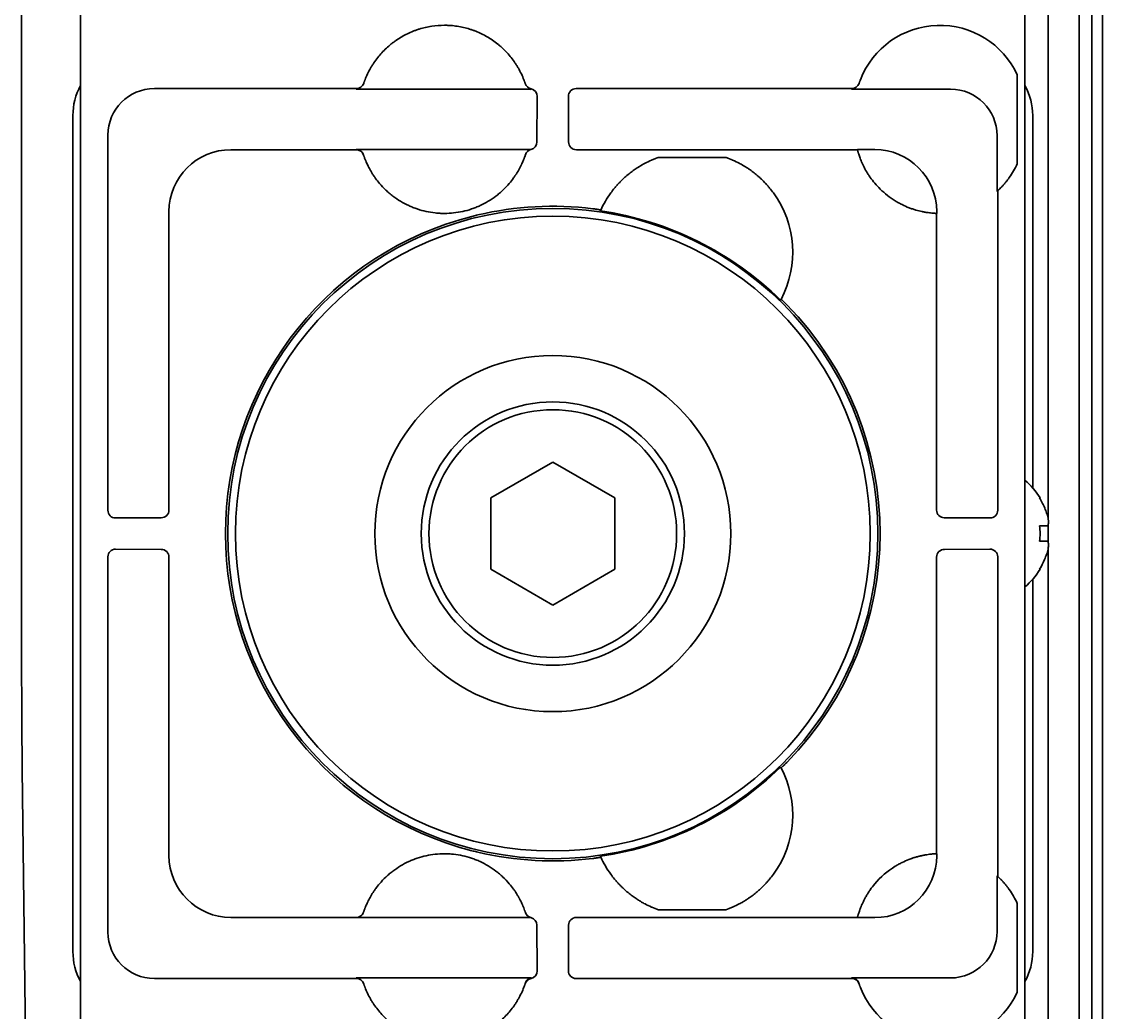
# Model space of a CAD drawing. Extents: x 5987 to 10491, y -672 to 3388.
# Drawn here: x 9164.8 to 9234.6, y 3175.4 to 3239.4 of the extents above; entities that cross this region are included whole.
import ezdxf

# ---------------------------------------------------------------- set-up
doc = ezdxf.new("R2010")
doc.units = 0
doc.header["$LTSCALE"] = 5
doc.layers.add('1', color=7, linetype='CONTINUOUS', true_color=0xffffff)

msp = doc.modelspace()

# ---------------------------------------------------------------- linework, layer by layer
at = {"layer": '1', "color": 7, "linetype": 'Continuous', "lineweight": 35}
for p, q in [((9233.073, 2431.526), (9233.073, 3251.526)), ((9234.573, 2759.226), (9234.573, 3250.726)), ((9164.761, 3249.704), (9164.761, 3198.724)), ((9231.073, 3248.108), (9231.073, 3207.375)), ((9233.894, 3247.726), (9233.894, 2760.226)), ((9168.573, 3244.827), (9168.573, 3167.826)), ((9229.573, 3167.826), (9229.573, 3244.827)), ((9229.073, 3235.944), (9229.073, 3230.208)), ((9186.859, 3235.404), (9186.854, 3235.389)), ((9218.859, 3235.404), (9218.859, 3235.405)), ((9218.86, 3235.407), (9218.864, 3235.418)), ((9186.385, 3235.063), (9173.335, 3235.063)), ((9197.547, 3235.024), (9186.372, 3235.024)), ((9198.051, 3231.619), (9198.066, 3234.563)), ((9200.079, 3234.563), (9200.094, 3231.616)), ((9218.385, 3235.063), (9200.579, 3235.063)), ((9224.771, 3235.024), (9218.372, 3235.024)), ((9168.073, 3233.327), (9168.073, 3179.326)), ((9230.073, 3209.278), (9230.073, 3233.327)), ((9170.336, 3232.064), (9170.336, 3207.832)), ((9227.77, 3228.428), (9227.77, 3232.024)), ((9178.279, 3231.119), (9186.375, 3231.119)), ((9186.372, 3231.128), (9197.617, 3231.128)), ((9200.594, 3231.119), (9205.288, 3231.119)), ((9205.288, 3231.119), (9205.385, 3231.119)), ((9205.882, 3231.12), (9205.385, 3231.119)), ((9205.883, 3231.12), (9210.263, 3231.12)), ((9210.263, 3231.12), (9210.761, 3231.119)), ((9210.761, 3231.119), (9210.858, 3231.119)), ((9210.858, 3231.119), (9218.749, 3231.119)), ((9218.749, 3231.119), (9218.747, 3231.128)), ((9218.747, 3231.128), (9219.876, 3231.128)), ((9186.848, 3230.781), (9186.848, 3230.781)), ((9210.263, 3230.62), (9205.883, 3230.62)), ((9227.77, 3228.428), (9227.81, 3228.464)), ((9227.81, 3207.832), (9227.81, 3228.464)), ((9174.28, 3207.847), (9174.28, 3227.12)), ((9223.875, 3227.003), (9223.866, 3227.004)), ((9223.866, 3227.004), (9223.866, 3207.847)), ((9223.875, 3227.129), (9223.875, 3227.003)), ((9195.073, 3208.636), (9199.073, 3210.945)), ((9199.073, 3210.945), (9203.073, 3208.636)), ((9195.073, 3204.017), (9195.073, 3208.636)), ((9203.073, 3208.636), (9203.073, 3204.017)), ((9230.518, 3208.626), (9230.551, 3208.626)), ((9170.836, 3207.333), (9173.78, 3207.348)), ((9224.363, 3207.348), (9227.31, 3207.333)), ((9231.073, 3205.82), (9231.073, 3206.821)), ((9173.78, 3205.305), (9170.836, 3205.32)), ((9227.31, 3205.32), (9224.363, 3205.305)), ((9231.073, 2544.787), (9231.073, 3205.467)), ((9170.336, 3204.82), (9170.336, 3180.589)), ((9174.28, 3185.533), (9174.28, 3204.805)), ((9223.866, 3204.805), (9223.866, 3185.649)), ((9227.81, 3184.188), (9227.81, 3204.82)), ((9199.073, 3201.707), (9195.073, 3204.017)), ((9203.073, 3204.017), (9199.073, 3201.707)), ((9230.551, 3204.026), (9230.518, 3204.026)), ((9230.073, 3179.326), (9230.073, 3203.374)), ((9164.803, 3191.105), (9165.073, 3169.055)), ((9223.866, 3185.649), (9223.875, 3185.649)), ((9223.875, 3185.649), (9223.875, 3185.523)), ((9227.77, 3180.628), (9227.77, 3184.224)), ((9205.883, 3182.033), (9210.263, 3182.033)), ((9229.073, 3182.444), (9229.073, 3176.708)), ((9186.375, 3181.533), (9178.279, 3181.533)), ((9197.617, 3181.524), (9186.372, 3181.524)), ((9186.849, 3181.873), (9186.849, 3181.873)), ((9205.288, 3181.533), (9200.594, 3181.533)), ((9205.385, 3181.533), (9205.288, 3181.533)), ((9205.882, 3181.533), (9205.385, 3181.533)), ((9210.263, 3181.533), (9205.883, 3181.533)), ((9210.761, 3181.533), (9210.263, 3181.533)), ((9210.858, 3181.533), (9210.761, 3181.533)), ((9218.749, 3181.533), (9210.858, 3181.533)), ((9218.747, 3181.524), (9218.749, 3181.533)), ((9219.876, 3181.524), (9218.747, 3181.524)), ((9198.066, 3178.089), (9198.051, 3181.036)), ((9200.094, 3181.036), (9200.079, 3178.089)), ((9173.335, 3177.589), (9186.385, 3177.589)), ((9186.372, 3177.628), (9197.547, 3177.628)), ((9186.852, 3177.27), (9186.859, 3177.248)), ((9200.579, 3177.589), (9218.385, 3177.589)), ((9218.372, 3177.628), (9224.771, 3177.628))]:
    msp.add_line(p, q, dxfattribs=at)
for radius in [21, 20.5, 11.5, 8.5, 8]:
    msp.add_circle((9199.073, 3206.326), radius, dxfattribs=at)
for centre, radius, start, end in [((9224.073, 3233.652), 5.5, 24.61998, 158.89304), ((9224.073, 3232.5), 5.5, 324.66876, 335.38002), ((9208.073, 3224.5), 6.5, 143.94816, 155.25902), ((9208.073, 3224.5), 6.5, 332.04966, 36.05184), ((9224.073, 3232.5), 5.5, 225.48558, 238.47399), ((9199.073, 3206.326), 21.14, 82.96937, 103.24939), ((9199.073, 3206.326), 21.07, 45.69792, 81.61076), ((9199.073, 3206.326), 21.14, 106.69802, 253.30233), ((9199.073, 3206.326), 21.14, 315.6607, 44.3393), ((9226.453, 3206.127), 4.8, 31.37271, 49.458), ((9226.453, 3206.525), 4.8, 310.542, 328.62729), ((9199.073, 3206.326), 21.07, 278.38924, 314.30208), ((9208.073, 3188.152), 6.5, 323.94816, 27.95034), ((9199.073, 3206.326), 21.14, 256.75031, 277.03063), ((9208.073, 3188.152), 6.5, 204.74098, 216.05184), ((9224.073, 3180.152), 5.5, 121.52607, 139.88439), ((9224.073, 3180.152), 5.5, 24.61998, 35.33124), ((9224.073, 3179), 5.5, 201.10696, 335.38002)]:
    msp.add_arc(centre, radius, start, end, dxfattribs=at)
for centre, major_axis, ratio, start_param, end_param in [((9172.073, 3233.326), (-2.829, 2.829), 0.999695, 0.279915, 0.785246), ((9186.385, 3235.563), (-0.474, 0.158), 0.999831, 1.892032, 3.138921), ((9197.768, 3235.543), (0.477, 0.15), 0.999767, 3.157291, 4.205088), ((9218.385, 3235.563), (-0.474, 0.159), 0.999831, 1.894839, 3.141593), ((9224.071, 3233.653), (1.747, 5.214), 0.99983, 1.569957, 1.576869), ((9226.072, 3233.326), (2.829, 2.829), 0.999695, 5.497939, 6.003271), ((9173.336, 3232.063), (-2.122, 2.122), 0.999543, 5.497939, 7.068431), ((9197.547, 3234.524), (0.224, 0.447), 0.99981, 0.22534, 0.463541), ((9197.566, 3234.563), (0.224, 0.448), 0.999239, 5.176082, 6.544021), ((9200.579, 3234.563), (-0.224, 0.448), 0.999239, 5.819644, 7.390288), ((9224.77, 3232.023), (2.122, 2.122), 0.999695, 5.497939, 7.068431), ((9197.551, 3231.619), (-0.447, -0.224), 0.99981, 1.330368, 2.677899), ((9200.594, 3231.619), (0.447, -0.224), 0.99981, 3.605286, 5.17593), ((9178.28, 3227.119), (2.828, 2.828), 0.999924, 0.78555, 2.356042), ((9186.375, 3230.619), (-0.475, -0.156), 0.999831, 3.142574, 4.3946), ((9197.779, 3230.645), (-0.476, 0.155), 0.999754, 5.263357, 6.293203), ((9219.875, 3227.128), (-2.829, -2.829), 0.999695, 2.356347, 3.926839), ((13898.254, 2421.285), (-4696.559, 804.417), 0.03512, 6.273761, 6.274076), ((5726.45, 6468.148), (-3486.444, 3247.993), 0.03512, 3.150702, 3.151017), ((9173.78, 3207.847), (0.224, 0.447), 0.99981, 3.605286, 5.17593), ((9224.366, 3207.847), (-0.224, 0.447), 0.99981, 1.107255, 2.677899), ((9170.836, 3207.833), (0.448, 0.224), 0.999239, 2.678052, 4.248696), ((9227.31, 3207.833), (-0.448, 0.224), 0.999239, 2.03449, 3.605134), ((9170.836, 3204.82), (-0.448, 0.224), 0.999239, 5.176082, 6.746726), ((9173.78, 3204.805), (0.224, -0.447), 0.99981, 1.107255, 2.677899), ((9224.366, 3204.805), (-0.224, -0.447), 0.99981, 3.605286, 5.17593), ((9227.31, 3204.82), (0.448, 0.224), 0.999239, 5.819644, 7.390288), ((9164.993, 3198.696), (0, -13.263), 0.017456, 4.710282, 5.321818), ((5726.45, -55.496), (3486.444, 3247.993), 0.03512, 6.273761, 6.274076), ((9178.28, 3185.533), (-2.828, 2.828), 0.999924, 0.78555, 2.356042), ((9219.875, 3185.524), (-2.829, 2.829), 0.999695, 2.356347, 3.926839), ((13898.254, 3991.368), (4696.559, 804.417), 0.03512, 3.150702, 3.151017), ((9225.772, -4042.486), (0, 7227.617), 0.017452, 6.267025, 6.267338), ((9186.375, 3182.033), (0.475, -0.156), 0.999831, 5.030486, 6.282512), ((9197.779, 3182.007), (0.476, 0.155), 0.999754, 3.133975, 4.161422), ((9197.551, 3181.033), (-0.447, 0.224), 0.99981, 3.605286, 4.952817), ((9200.594, 3181.033), (0.447, 0.224), 0.99981, 1.107255, 2.677899), ((9224.77, 3180.629), (2.122, -2.122), 0.999695, 5.497939, 7.068431), ((9173.336, 3180.59), (2.122, 2.122), 0.999543, 2.356347, 3.926839), ((9172.073, 3179.327), (-2.829, -2.829), 0.999695, 5.497939, 6.003271), ((9226.072, 3179.327), (2.829, -2.829), 0.999695, 0.279915, 0.785246), ((9197.566, 3178.089), (-0.224, 0.448), 0.999239, 2.880101, 4.248696), ((9200.579, 3178.089), (0.224, 0.448), 0.999239, 2.03449, 3.605134), ((9186.385, 3177.089), (-0.475, -0.157), 0.999831, 3.145682, 4.39242), ((9197.767, 3177.109), (0.473, -0.161), 0.999761, 2.10121, 3.149501), ((9197.547, 3178.129), (-0.224, 0.447), 0.99981, 2.678052, 2.916971), ((9224.074, 3179.5), (5.684, 1.924), 0.999938, 3.132345, 3.139281), ((9218.385, 3177.089), (-0.474, -0.159), 0.999831, 3.141593, 4.388346), ((9224.081, 3179.002), (5.228, 1.734), 0.999252, 3.138522, 3.145428)]:
    msp.add_ellipse(centre, major_axis=major_axis, ratio=ratio, start_param=start_param, end_param=end_param, dxfattribs=at)
for points, knots in [([(9197.206, 3235.629), (9197.106, 3235.889), (9196.987, 3236.139), (9196.833, 3236.41), (9196.815, 3236.44), (9196.78, 3236.499), (9196.762, 3236.529), (9196.707, 3236.617), (9196.669, 3236.676), (9196.553, 3236.847), (9196.472, 3236.958), (9196.216, 3237.281), (9196.031, 3237.483), (9195.779, 3237.718), (9195.702, 3237.787), (9195.623, 3237.855), (9195.57, 3237.899), (9195.543, 3237.921), (9195.407, 3238.03), (9195.297, 3238.112), (9194.956, 3238.345), (9194.719, 3238.483), (9194.348, 3238.663), (9194.222, 3238.718), (9194.061, 3238.782), (9194.029, 3238.794), (9193.964, 3238.818), (9193.931, 3238.83), (9193.833, 3238.865), (9193.767, 3238.886), (9193.438, 3238.989), (9193.17, 3239.05), (9192.764, 3239.112), (9192.627, 3239.127), (9192.421, 3239.143), (9192.318, 3239.149), (9192.214, 3239.152), (9192.144, 3239.153), (9192.11, 3239.153), (9191.797, 3239.154), (9191.523, 3239.133), (9190.981, 3239.051), (9190.713, 3238.99), (9190.416, 3238.898), (9190.383, 3238.887), (9190.317, 3238.866), (9190.284, 3238.854), (9190.186, 3238.82), (9190.121, 3238.796), (9189.928, 3238.72), (9189.802, 3238.665), (9189.432, 3238.485), (9189.194, 3238.348), (9188.91, 3238.153), (9188.826, 3238.093), (9188.743, 3238.031), (9188.688, 3237.988), (9188.66, 3237.967), (9188.525, 3237.858), (9188.421, 3237.768), (9188.119, 3237.486), (9187.933, 3237.285), (9187.677, 3236.962), (9187.596, 3236.851), (9187.499, 3236.707), (9187.48, 3236.679), (9187.442, 3236.62), (9187.423, 3236.591), (9187.368, 3236.503), (9187.333, 3236.443), (9187.161, 3236.142), (9187.042, 3235.893), (9186.942, 3235.633)], [0, 0, 0, 0, 0.0625, 0.0625, 0.070313, 0.070313, 0.078125, 0.078125, 0.09375, 0.09375, 0.125, 0.125, 0.1875, 0.1875, 0.203125, 0.210937, 0.210937, 0.21875, 0.21875, 0.25, 0.25, 0.3125, 0.3125, 0.34375, 0.34375, 0.351562, 0.351562, 0.359375, 0.359375, 0.375, 0.375, 0.4375, 0.4375, 0.46875, 0.46875, 0.484375, 0.492187, 0.492187, 0.5, 0.5, 0.5625, 0.5625, 0.625, 0.625, 0.632812, 0.632812, 0.640625, 0.640625, 0.65625, 0.65625, 0.6875, 0.6875, 0.75, 0.75, 0.765625, 0.773438, 0.773438, 0.78125, 0.78125, 0.8125, 0.8125, 0.875, 0.875, 0.90625, 0.90625, 0.914063, 0.914063, 0.921875, 0.921875, 0.9375, 0.9375, 1, 1, 1, 1]), ([(9186.942, 3235.633), (9186.936, 3235.618), (9186.93, 3235.603), (9186.922, 3235.581), (9186.919, 3235.574), (9186.914, 3235.56), (9186.911, 3235.553), (9186.904, 3235.532), (9186.899, 3235.519), (9186.892, 3235.5), (9186.89, 3235.494), (9186.886, 3235.483), (9186.884, 3235.477), (9186.879, 3235.461), (9186.875, 3235.452), (9186.87, 3235.435), (9186.867, 3235.428), (9186.864, 3235.419), (9186.863, 3235.417), (9186.862, 3235.412), (9186.861, 3235.411), (9186.86, 3235.406), (9186.859, 3235.404), (9186.859, 3235.404)], [0, 0, 0, 0, 0.125, 0.125, 0.1875, 0.1875, 0.25, 0.25, 0.375, 0.375, 0.4375, 0.4375, 0.5, 0.5, 0.625, 0.625, 0.75, 0.75, 0.8125, 0.8125, 0.875, 0.875, 1, 1, 1, 1]), ([(9197.293, 3235.385), (9197.293, 3235.386), (9197.292, 3235.388), (9197.291, 3235.393), (9197.29, 3235.395), (9197.288, 3235.4), (9197.287, 3235.403), (9197.284, 3235.413), (9197.281, 3235.421), (9197.277, 3235.434), (9197.275, 3235.439), (9197.272, 3235.45), (9197.27, 3235.455), (9197.264, 3235.472), (9197.259, 3235.484), (9197.25, 3235.511), (9197.245, 3235.524), (9197.237, 3235.546), (9197.235, 3235.553), (9197.229, 3235.568), (9197.226, 3235.575), (9197.218, 3235.598), (9197.212, 3235.614), (9197.206, 3235.629)], [0, 0, 0, 0, 0.125, 0.125, 0.1875, 0.1875, 0.25, 0.25, 0.375, 0.375, 0.4375, 0.4375, 0.5, 0.5, 0.625, 0.625, 0.75, 0.75, 0.8125, 0.8125, 0.875, 0.875, 1, 1, 1, 1]), ([(9218.942, 3235.633), (9218.939, 3235.626), (9218.936, 3235.618), (9218.93, 3235.603), (9218.928, 3235.596), (9218.919, 3235.574), (9218.914, 3235.56), (9218.904, 3235.532), (9218.899, 3235.519), (9218.892, 3235.5), (9218.89, 3235.494), (9218.886, 3235.482), (9218.884, 3235.477), (9218.879, 3235.461), (9218.875, 3235.452), (9218.87, 3235.435), (9218.867, 3235.428), (9218.863, 3235.416), (9218.862, 3235.412), (9218.86, 3235.407), (9218.86, 3235.406), (9218.859, 3235.405), (9218.859, 3235.404), (9218.859, 3235.404)], [0, 0, 0, 0, 0.0625, 0.0625, 0.125, 0.125, 0.25, 0.25, 0.375, 0.375, 0.4375, 0.4375, 0.5, 0.5, 0.625, 0.625, 0.75, 0.75, 0.875, 0.875, 0.9375, 0.9375, 1, 1, 1, 1]), ([(9186.372, 3231.128), (9186.398, 3231.128), (9186.45, 3231.124), (9186.501, 3231.112), (9186.539, 3231.1), (9186.551, 3231.096), (9186.575, 3231.086), (9186.587, 3231.08), (9186.622, 3231.063), (9186.644, 3231.049), (9186.676, 3231.026), (9186.686, 3231.018), (9186.706, 3231.001), (9186.716, 3230.992), (9186.743, 3230.964), (9186.76, 3230.945), (9186.791, 3230.903), (9186.805, 3230.88), (9186.829, 3230.834), (9186.839, 3230.809), (9186.847, 3230.784)], [0, 0, 0, 0, 0.125, 0.25, 0.25, 0.3125, 0.3125, 0.375, 0.375, 0.5, 0.5, 0.5625, 0.5625, 0.625, 0.625, 0.75, 0.75, 0.875, 0.875, 1, 1, 1, 1]), ([(9186.375, 3231.119), (9186.375, 3231.121), (9186.374, 3231.122), (9186.373, 3231.125), (9186.373, 3231.127), (9186.372, 3231.128)], [0, 0, 0, 0, 0.499999, 0.499999, 1, 1, 1, 1]), ([(9219.866, 3228.957), (9219.764, 3229.078), (9219.669, 3229.201), (9219.536, 3229.389), (9219.494, 3229.452), (9219.433, 3229.547), (9219.403, 3229.594), (9219.374, 3229.642), (9219.354, 3229.674), (9219.345, 3229.689), (9219.261, 3229.832), (9219.195, 3229.956), (9219.108, 3230.133), (9219.08, 3230.191), (9219.042, 3230.276), (9219.024, 3230.318), (9219.006, 3230.359), (9218.995, 3230.387), (9218.989, 3230.4), (9218.94, 3230.52), (9218.904, 3230.617), (9218.86, 3230.745), (9218.847, 3230.785), (9218.832, 3230.832), (9218.829, 3230.841), (9218.823, 3230.859), (9218.821, 3230.868), (9218.813, 3230.893), (9218.808, 3230.909), (9218.794, 3230.955), (9218.779, 3231.009), (9218.768, 3231.049), (9218.761, 3231.073), (9218.759, 3231.081), (9218.756, 3231.093), (9218.754, 3231.099), (9218.751, 3231.112), (9218.749, 3231.118), (9218.749, 3231.119)], [0, 0, 0, 0, 0.125, 0.125, 0.1875, 0.1875, 0.21875, 0.234375, 0.234375, 0.25, 0.25, 0.375, 0.375, 0.4375, 0.4375, 0.46875, 0.484375, 0.484375, 0.5, 0.5, 0.625, 0.625, 0.6875, 0.6875, 0.703125, 0.703125, 0.71875, 0.71875, 0.75, 0.75, 0.8125, 0.875, 0.875, 0.90625, 0.90625, 0.9375, 0.9375, 1, 1, 1, 1]), ([(9186.85, 3230.776), (9186.85, 3230.775), (9186.853, 3230.766), (9186.863, 3230.735), (9186.875, 3230.703), (9186.883, 3230.678), (9186.885, 3230.673), (9186.889, 3230.663), (9186.891, 3230.657), (9186.897, 3230.641), (9186.901, 3230.629), (9186.915, 3230.591), (9186.935, 3230.535), (9186.962, 3230.468), (9186.983, 3230.414), (9186.991, 3230.396), (9187.007, 3230.357), (9187.016, 3230.337), (9187.042, 3230.276), (9187.062, 3230.233), (9187.124, 3230.099), (9187.171, 3230.002), (9187.241, 3229.874), (9187.255, 3229.848), (9187.284, 3229.795), (9187.299, 3229.769), (9187.345, 3229.69), (9187.377, 3229.637), (9187.444, 3229.53), (9187.479, 3229.476), (9187.534, 3229.394), (9187.553, 3229.367), (9187.591, 3229.313), (9187.61, 3229.286), (9187.708, 3229.151), (9187.791, 3229.046), (9187.879, 3228.943)], [0, 0, 0, 0, 0.0625, 0.125, 0.1875, 0.1875, 0.203125, 0.203125, 0.21875, 0.21875, 0.25, 0.25, 0.3125, 0.375, 0.375, 0.40625, 0.40625, 0.4375, 0.4375, 0.5, 0.5, 0.625, 0.625, 0.65625, 0.65625, 0.6875, 0.6875, 0.75, 0.75, 0.8125, 0.8125, 0.84375, 0.84375, 0.875, 0.875, 1, 1, 1, 1]), ([(9196.265, 3228.943), (9196.361, 3229.057), (9196.452, 3229.173), (9196.58, 3229.35), (9196.621, 3229.41), (9196.67, 3229.484), (9196.68, 3229.499), (9196.699, 3229.529), (9196.709, 3229.544), (9196.738, 3229.589), (9196.756, 3229.619), (9196.846, 3229.766), (9196.909, 3229.881), (9196.979, 3230.017), (9196.993, 3230.044), (9197.019, 3230.097), (9197.032, 3230.123), (9197.068, 3230.2), (9197.09, 3230.249), (9197.111, 3230.295)], [0, 0, 0, 0, 0.25, 0.25, 0.375, 0.375, 0.40625, 0.40625, 0.4375, 0.4375, 0.5, 0.5, 0.75, 0.75, 0.8125, 0.8125, 0.875, 0.875, 1, 1, 1, 1]), ([(9197.111, 3230.295), (9197.145, 3230.372), (9197.173, 3230.442), (9197.21, 3230.535), (9197.221, 3230.564), (9197.236, 3230.604), (9197.24, 3230.617), (9197.249, 3230.642), (9197.253, 3230.653), (9197.273, 3230.708), (9197.284, 3230.742), (9197.296, 3230.776), (9197.299, 3230.785), (9197.302, 3230.794), (9197.302, 3230.796), (9197.303, 3230.799), (9197.304, 3230.8), (9197.304, 3230.8)], [0, 0, 0, 0, 0.25, 0.25, 0.375, 0.375, 0.4375, 0.4375, 0.5, 0.5, 0.75, 0.75, 0.875, 0.875, 0.9375, 0.9375, 1, 1, 1, 1]), ([(9204.813, 3230.123), (9204.788, 3230.109), (9204.759, 3230.092), (9204.696, 3230.054), (9204.662, 3230.033), (9204.608, 3229.999), (9204.589, 3229.987), (9204.551, 3229.963), (9204.532, 3229.951), (9204.473, 3229.912), (9204.433, 3229.885), (9204.35, 3229.828), (9204.307, 3229.798), (9204.221, 3229.736), (9204.177, 3229.703), (9204.044, 3229.602), (9203.955, 3229.53), (9203.776, 3229.378), (9203.686, 3229.297), (9203.551, 3229.169), (9203.506, 3229.125), (9203.438, 3229.057), (9203.415, 3229.034), (9203.371, 3228.987), (9203.348, 3228.964), (9203.304, 3228.916), (9203.281, 3228.892), (9203.237, 3228.843), (9203.171, 3228.77), (9203.107, 3228.694), (9202.98, 3228.541), (9202.898, 3228.435), (9202.818, 3228.325)], [0, 0, 0, 0, 0.0625, 0.0625, 0.125, 0.125, 0.15625, 0.15625, 0.1875, 0.1875, 0.25, 0.25, 0.3125, 0.3125, 0.375, 0.375, 0.5, 0.5, 0.625, 0.625, 0.6875, 0.6875, 0.71875, 0.71875, 0.75, 0.75, 0.78125, 0.78125, 0.8125, 0.875, 0.875, 1, 1, 1, 1]), ([(9213.328, 3228.325), (9213.248, 3228.435), (9213.166, 3228.541), (9213.059, 3228.67), (9213.037, 3228.696), (9212.994, 3228.746), (9212.972, 3228.771), (9212.907, 3228.845), (9212.863, 3228.894), (9212.731, 3229.035), (9212.642, 3229.124), (9212.507, 3229.253), (9212.462, 3229.294), (9212.394, 3229.355), (9212.371, 3229.376), (9212.326, 3229.415), (9212.303, 3229.435), (9212.19, 3229.531), (9212.1, 3229.603), (9211.968, 3229.703), (9211.925, 3229.736), (9211.839, 3229.798), (9211.797, 3229.827), (9211.735, 3229.87), (9211.714, 3229.884), (9211.673, 3229.912), (9211.653, 3229.925), (9211.594, 3229.963), (9211.556, 3229.988), (9211.502, 3230.022), (9211.484, 3230.033), (9211.45, 3230.053), (9211.434, 3230.063), (9211.387, 3230.092), (9211.358, 3230.109), (9211.333, 3230.123)], [0, 0, 0, 0, 0.125, 0.125, 0.15625, 0.15625, 0.1875, 0.1875, 0.25, 0.25, 0.375, 0.375, 0.4375, 0.4375, 0.46875, 0.46875, 0.5, 0.5, 0.625, 0.625, 0.6875, 0.6875, 0.75, 0.75, 0.78125, 0.78125, 0.8125, 0.8125, 0.875, 0.875, 0.90625, 0.90625, 0.9375, 0.9375, 1, 1, 1, 1]), ([(9187.879, 3228.943), (9188.009, 3228.79), (9188.146, 3228.645), (9188.363, 3228.44), (9188.437, 3228.373), (9188.552, 3228.276), (9188.59, 3228.244), (9188.668, 3228.182), (9188.708, 3228.151), (9188.906, 3228), (9189.07, 3227.889), (9189.409, 3227.686), (9189.583, 3227.593), (9189.853, 3227.469), (9189.944, 3227.429), (9190.083, 3227.374), (9190.13, 3227.356), (9190.224, 3227.322), (9190.271, 3227.305), (9190.508, 3227.226), (9190.699, 3227.173), (9191.085, 3227.088), (9191.28, 3227.056), (9191.575, 3227.024), (9191.674, 3227.016), (9191.823, 3227.008), (9191.872, 3227.006), (9191.972, 3227.003), (9192.022, 3227.002), (9192.272, 3227.002), (9192.47, 3227.013), (9192.864, 3227.056), (9193.058, 3227.088), (9193.445, 3227.173), (9193.636, 3227.226), (9193.873, 3227.306), (9193.921, 3227.322), (9194.014, 3227.357), (9194.154, 3227.41), (9194.29, 3227.469), (9194.56, 3227.593), (9194.734, 3227.686), (9195.073, 3227.889), (9195.237, 3228), (9195.436, 3228.151), (9195.476, 3228.182), (9195.554, 3228.245), (9195.669, 3228.34), (9195.781, 3228.44), (9195.998, 3228.645), (9196.135, 3228.79), (9196.265, 3228.943)], [0, 0, 0, 0, 0.0625, 0.0625, 0.09375, 0.09375, 0.109375, 0.109375, 0.125, 0.125, 0.1875, 0.1875, 0.25, 0.25, 0.28125, 0.28125, 0.296875, 0.296875, 0.3125, 0.3125, 0.375, 0.375, 0.4375, 0.4375, 0.46875, 0.46875, 0.484375, 0.484375, 0.5, 0.5, 0.5625, 0.5625, 0.625, 0.625, 0.6875, 0.6875, 0.703125, 0.703125, 0.71875, 0.75, 0.75, 0.8125, 0.8125, 0.875, 0.875, 0.890625, 0.890625, 0.90625, 0.9375, 0.9375, 1, 1, 1, 1]), ([(9228.56, 3229.319), (9228.524, 3229.268), (9228.487, 3229.218), (9228.412, 3229.12), (9228.375, 3229.072), (9228.298, 3228.978), (9228.259, 3228.932), (9228.201, 3228.865), (9228.181, 3228.843), (9228.143, 3228.8), (9228.124, 3228.779), (9228.086, 3228.739), (9228.067, 3228.719), (9228.04, 3228.69), (9228.031, 3228.681), (9228.013, 3228.663), (9228.005, 3228.654), (9227.961, 3228.61), (9227.93, 3228.579), (9227.896, 3228.546), (9227.889, 3228.539), (9227.877, 3228.527), (9227.871, 3228.522), (9227.854, 3228.506), (9227.844, 3228.497), (9227.832, 3228.485), (9227.829, 3228.482), (9227.822, 3228.476), (9227.82, 3228.474), (9227.813, 3228.467), (9227.811, 3228.465), (9227.81, 3228.464)], [0, 0, 0, 0, 0.125, 0.125, 0.25, 0.25, 0.375, 0.375, 0.4375, 0.4375, 0.5, 0.5, 0.5625, 0.5625, 0.59375, 0.59375, 0.625, 0.625, 0.75, 0.75, 0.78125, 0.78125, 0.8125, 0.8125, 0.875, 0.875, 0.90625, 0.90625, 0.9375, 0.9375, 1, 1, 1, 1]), ([(9222.931, 3227.12), (9222.801, 3227.147), (9222.666, 3227.181), (9222.453, 3227.243), (9222.381, 3227.266), (9222.27, 3227.303), (9222.233, 3227.316), (9222.158, 3227.344), (9222.121, 3227.358), (9221.933, 3227.43), (9221.783, 3227.496), (9221.598, 3227.588), (9221.561, 3227.607), (9221.487, 3227.645), (9221.45, 3227.665), (9221.341, 3227.726), (9221.268, 3227.768), (9221.197, 3227.812)], [0, 0, 0, 0, 0.25, 0.25, 0.375, 0.375, 0.4375, 0.4375, 0.5, 0.5, 0.75, 0.75, 0.8125, 0.8125, 0.875, 0.875, 1, 1, 1, 1]), ([(9194.228, 3226.903), (9194.125, 3226.879), (9194.022, 3226.854), (9193.816, 3226.802), (9193.611, 3226.749), (9193.406, 3226.692), (9193.202, 3226.635), (9193.1, 3226.605), (9192.999, 3226.574)], [0, 0, 0, 0, 0.25, 0.25, 0.5, 0.75, 0.75, 1, 1, 1, 1]), ([(9202.169, 3227.22), (9202.17, 3227.221), (9202.167, 3227.223), (9202.158, 3227.226), (9202.154, 3227.227), (9202.146, 3227.229), (9202.144, 3227.23), (9202.138, 3227.231), (9202.135, 3227.232), (9202.119, 3227.235), (9202.103, 3227.239), (9202.075, 3227.244), (9202.065, 3227.246), (9202.043, 3227.25), (9202.021, 3227.254), (9201.996, 3227.258), (9201.97, 3227.263), (9201.956, 3227.265), (9201.914, 3227.272), (9201.885, 3227.276), (9201.839, 3227.283), (9201.823, 3227.285), (9201.792, 3227.29), (9201.775, 3227.292), (9201.727, 3227.298), (9201.694, 3227.303), (9201.66, 3227.307)], [0, 0, 0, 0, 0.125, 0.125, 0.1875, 0.1875, 0.21875, 0.21875, 0.25, 0.25, 0.375, 0.375, 0.4375, 0.4375, 0.5, 0.5625, 0.5625, 0.625, 0.625, 0.75, 0.75, 0.8125, 0.8125, 0.875, 0.875, 1, 1, 1, 1]), ([(9223.866, 3227.004), (9223.864, 3227.004), (9223.857, 3227.004), (9223.834, 3227.005), (9223.818, 3227.006), (9223.775, 3227.008), (9223.749, 3227.009), (9223.709, 3227.012), (9223.701, 3227.012), (9223.685, 3227.013), (9223.658, 3227.015), (9223.63, 3227.018), (9223.57, 3227.023), (9223.525, 3227.027), (9223.428, 3227.038), (9223.375, 3227.044), (9223.303, 3227.054), (9223.288, 3227.056), (9223.258, 3227.06), (9223.213, 3227.067), (9223.166, 3227.075), (9223.069, 3227.092), (9223.002, 3227.105), (9222.931, 3227.12)], [0, 0, 0, 0, 0.125, 0.125, 0.25, 0.25, 0.375, 0.375, 0.40625, 0.40625, 0.4375, 0.5, 0.5, 0.625, 0.625, 0.75, 0.75, 0.78125, 0.78125, 0.8125, 0.875, 0.875, 1, 1, 1, 1]), ([(9214.192, 3221.101), (9214.169, 3221.125), (9214.145, 3221.148), (9214.111, 3221.183), (9214.099, 3221.194), (9214.077, 3221.217), (9214.065, 3221.228), (9214.032, 3221.261), (9214.011, 3221.281), (9213.98, 3221.31), (9213.97, 3221.32), (9213.956, 3221.333), (9213.951, 3221.338), (9213.942, 3221.347), (9213.937, 3221.351), (9213.915, 3221.371), (9213.899, 3221.386), (9213.881, 3221.402), (9213.877, 3221.405), (9213.871, 3221.411), (9213.867, 3221.414), (9213.858, 3221.422), (9213.853, 3221.426), (9213.837, 3221.439), (9213.829, 3221.445), (9213.821, 3221.451), (9213.819, 3221.452), (9213.816, 3221.454), (9213.815, 3221.454), (9213.815, 3221.453)], [0, 0, 0, 0, 0.125, 0.125, 0.1875, 0.1875, 0.25, 0.25, 0.375, 0.375, 0.4375, 0.4375, 0.46875, 0.46875, 0.5, 0.5, 0.625, 0.625, 0.65625, 0.65625, 0.6875, 0.6875, 0.75, 0.75, 0.875, 0.875, 0.9375, 0.9375, 1, 1, 1, 1]), ([(9230.518, 3206.826), (9230.642, 3206.826), (9230.75, 3206.826), (9230.888, 3206.826), (9230.93, 3206.826), (9231.006, 3206.826), (9231.039, 3206.826), (9231.069, 3206.826)], [0, 0, 0, 0, 0.5, 0.5, 0.75, 0.75, 1, 1, 1, 1]), ([(9230.518, 3204.026), (9230.642, 3204.229), (9230.75, 3204.439), (9230.888, 3204.764), (9230.93, 3204.874), (9231.006, 3205.097), (9231.039, 3205.211), (9231.069, 3205.326)], [0, 0, 0, 0, 0.5, 0.5, 0.75, 0.75, 1, 1, 1, 1]), ([(9213.815, 3191.199), (9213.815, 3191.198), (9213.818, 3191.199), (9213.826, 3191.205), (9213.83, 3191.207), (9213.836, 3191.212), (9213.838, 3191.214), (9213.842, 3191.217), (9213.845, 3191.219), (9213.858, 3191.23), (9213.87, 3191.241), (9213.891, 3191.26), (9213.899, 3191.267), (9213.915, 3191.281), (9213.932, 3191.297), (9213.95, 3191.314), (9213.97, 3191.332), (9213.98, 3191.341), (9214.01, 3191.371), (9214.032, 3191.391), (9214.065, 3191.424), (9214.076, 3191.435), (9214.099, 3191.457), (9214.111, 3191.469), (9214.145, 3191.504), (9214.169, 3191.527), (9214.192, 3191.551)], [0, 0, 0, 0, 0.125, 0.125, 0.1875, 0.1875, 0.21875, 0.21875, 0.25, 0.25, 0.375, 0.375, 0.4375, 0.4375, 0.5, 0.5625, 0.5625, 0.625, 0.625, 0.75, 0.75, 0.8125, 0.8125, 0.875, 0.875, 1, 1, 1, 1]), ([(9196.265, 3183.709), (9196.135, 3183.862), (9195.998, 3184.007), (9195.781, 3184.213), (9195.706, 3184.279), (9195.592, 3184.376), (9195.553, 3184.408), (9195.475, 3184.471), (9195.436, 3184.501), (9195.237, 3184.652), (9195.073, 3184.763), (9194.735, 3184.966), (9194.56, 3185.059), (9194.29, 3185.184), (9194.199, 3185.223), (9194.06, 3185.278), (9194.014, 3185.296), (9193.92, 3185.33), (9193.873, 3185.347), (9193.636, 3185.427), (9193.445, 3185.479), (9193.059, 3185.564), (9192.864, 3185.596), (9192.569, 3185.628), (9192.47, 3185.636), (9192.321, 3185.644), (9192.271, 3185.646), (9192.171, 3185.649), (9192.121, 3185.65), (9191.871, 3185.65), (9191.673, 3185.639), (9191.28, 3185.596), (9191.085, 3185.564), (9190.699, 3185.479), (9190.507, 3185.426), (9190.27, 3185.347), (9190.223, 3185.33), (9190.129, 3185.296), (9189.99, 3185.242), (9189.853, 3185.184), (9189.584, 3185.059), (9189.409, 3184.967), (9189.071, 3184.763), (9188.906, 3184.652), (9188.707, 3184.501), (9188.668, 3184.47), (9188.59, 3184.408), (9188.474, 3184.312), (9188.363, 3184.212), (9188.146, 3184.007), (9188.009, 3183.862), (9187.879, 3183.709)], [0, 0, 0, 0, 0.0625, 0.0625, 0.09375, 0.09375, 0.109375, 0.109375, 0.125, 0.125, 0.1875, 0.1875, 0.25, 0.25, 0.28125, 0.28125, 0.296875, 0.296875, 0.3125, 0.3125, 0.375, 0.375, 0.4375, 0.4375, 0.46875, 0.46875, 0.484375, 0.484375, 0.5, 0.5, 0.5625, 0.5625, 0.625, 0.625, 0.6875, 0.6875, 0.703125, 0.703125, 0.71875, 0.75, 0.75, 0.8125, 0.8125, 0.875, 0.875, 0.890625, 0.890625, 0.90625, 0.9375, 0.9375, 1, 1, 1, 1]), ([(9192.999, 3186.078), (9193.101, 3186.047), (9193.202, 3186.018), (9193.406, 3185.96), (9193.611, 3185.904), (9193.816, 3185.85), (9194.022, 3185.799), (9194.125, 3185.773), (9194.228, 3185.749)], [0, 0, 0, 0, 0.25, 0.25, 0.5, 0.75, 0.75, 1, 1, 1, 1]), ([(9221.197, 3184.841), (9221.268, 3184.884), (9221.34, 3184.926), (9221.485, 3185.007), (9221.559, 3185.045), (9221.779, 3185.154), (9221.928, 3185.22), (9222.116, 3185.293), (9222.154, 3185.307), (9222.21, 3185.328), (9222.229, 3185.334), (9222.267, 3185.347), (9222.36, 3185.38), (9222.451, 3185.408), (9222.593, 3185.45), (9222.663, 3185.469), (9222.8, 3185.504), (9222.866, 3185.519), (9222.931, 3185.533)], [0, 0, 0, 0, 0.125, 0.125, 0.25, 0.25, 0.5, 0.5, 0.5625, 0.5625, 0.59375, 0.59375, 0.625, 0.75, 0.75, 0.875, 0.875, 1, 1, 1, 1]), ([(9222.931, 3185.533), (9223.002, 3185.548), (9223.07, 3185.561), (9223.198, 3185.583), (9223.258, 3185.592), (9223.372, 3185.608), (9223.425, 3185.614), (9223.524, 3185.625), (9223.569, 3185.63), (9223.649, 3185.636), (9223.685, 3185.639), (9223.747, 3185.643), (9223.774, 3185.644), (9223.817, 3185.647), (9223.851, 3185.648), (9223.864, 3185.649), (9223.866, 3185.649)], [0, 0, 0, 0, 0.125, 0.125, 0.25, 0.25, 0.375, 0.375, 0.5, 0.5, 0.625, 0.625, 0.75, 0.75, 0.875, 1, 1, 1, 1]), ([(9201.66, 3185.345), (9201.694, 3185.35), (9201.727, 3185.354), (9201.775, 3185.36), (9201.791, 3185.362), (9201.823, 3185.367), (9201.839, 3185.369), (9201.885, 3185.376), (9201.914, 3185.38), (9201.956, 3185.387), (9201.969, 3185.389), (9201.989, 3185.393), (9201.995, 3185.394), (9202.008, 3185.396), (9202.014, 3185.397), (9202.044, 3185.402), (9202.065, 3185.406), (9202.088, 3185.411), (9202.093, 3185.411), (9202.102, 3185.413), (9202.106, 3185.414), (9202.118, 3185.417), (9202.125, 3185.418), (9202.144, 3185.423), (9202.154, 3185.425), (9202.164, 3185.428), (9202.166, 3185.429), (9202.169, 3185.431), (9202.17, 3185.432), (9202.169, 3185.432)], [0, 0, 0, 0, 0.125, 0.125, 0.1875, 0.1875, 0.25, 0.25, 0.375, 0.375, 0.4375, 0.4375, 0.46875, 0.46875, 0.5, 0.5, 0.625, 0.625, 0.65625, 0.65625, 0.6875, 0.6875, 0.75, 0.75, 0.875, 0.875, 0.9375, 0.9375, 1, 1, 1, 1]), ([(9202.818, 3184.327), (9202.898, 3184.217), (9202.98, 3184.112), (9203.107, 3183.958), (9203.15, 3183.908), (9203.215, 3183.833), (9203.237, 3183.809), (9203.281, 3183.76), (9203.304, 3183.736), (9203.348, 3183.688), (9203.371, 3183.665), (9203.415, 3183.618), (9203.438, 3183.595), (9203.506, 3183.527), (9203.551, 3183.483), (9203.686, 3183.355), (9203.776, 3183.274), (9203.955, 3183.122), (9204.044, 3183.05), (9204.177, 3182.949), (9204.221, 3182.916), (9204.307, 3182.854), (9204.35, 3182.824), (9204.433, 3182.767), (9204.473, 3182.74), (9204.532, 3182.702), (9204.551, 3182.689), (9204.589, 3182.665), (9204.608, 3182.653), (9204.662, 3182.619), (9204.696, 3182.598), (9204.759, 3182.561), (9204.788, 3182.544), (9204.813, 3182.529)], [0, 0, 0, 0, 0.125, 0.125, 0.1875, 0.1875, 0.21875, 0.21875, 0.25, 0.25, 0.28125, 0.28125, 0.3125, 0.3125, 0.375, 0.375, 0.5, 0.5, 0.625, 0.625, 0.6875, 0.6875, 0.75, 0.75, 0.8125, 0.8125, 0.84375, 0.84375, 0.875, 0.875, 0.9375, 0.9375, 1, 1, 1, 1]), ([(9211.333, 3182.529), (9211.358, 3182.544), (9211.387, 3182.561), (9211.434, 3182.589), (9211.45, 3182.599), (9211.484, 3182.62), (9211.502, 3182.631), (9211.556, 3182.665), (9211.594, 3182.689), (9211.653, 3182.727), (9211.673, 3182.741), (9211.714, 3182.768), (9211.735, 3182.782), (9211.797, 3182.825), (9211.839, 3182.855), (9211.925, 3182.917), (9211.968, 3182.949), (9212.1, 3183.049), (9212.19, 3183.121), (9212.303, 3183.217), (9212.326, 3183.237), (9212.371, 3183.277), (9212.44, 3183.337), (9212.507, 3183.4), (9212.642, 3183.528), (9212.731, 3183.618), (9212.863, 3183.759), (9212.907, 3183.807), (9212.972, 3183.881), (9212.994, 3183.906), (9213.037, 3183.957), (9213.059, 3183.982), (9213.166, 3184.111), (9213.248, 3184.217), (9213.328, 3184.327)], [0, 0, 0, 0, 0.0625, 0.0625, 0.09375, 0.09375, 0.125, 0.125, 0.1875, 0.1875, 0.21875, 0.21875, 0.25, 0.25, 0.3125, 0.3125, 0.375, 0.375, 0.5, 0.5, 0.53125, 0.53125, 0.5625, 0.625, 0.625, 0.75, 0.75, 0.8125, 0.8125, 0.84375, 0.84375, 0.875, 0.875, 1, 1, 1, 1]), ([(9227.81, 3184.188), (9227.811, 3184.187), (9227.813, 3184.185), (9227.822, 3184.177), (9227.828, 3184.171), (9227.84, 3184.16), (9227.844, 3184.156), (9227.854, 3184.147), (9227.859, 3184.142), (9227.876, 3184.126), (9227.888, 3184.114), (9227.909, 3184.094), (9227.916, 3184.087), (9227.931, 3184.073), (9227.938, 3184.065), (9227.962, 3184.042), (9227.978, 3184.026), (9228.012, 3183.991), (9228.03, 3183.973), (9228.057, 3183.944), (9228.066, 3183.934), (9228.085, 3183.915), (9228.094, 3183.905), (9228.141, 3183.854), (9228.18, 3183.812), (9228.238, 3183.745), (9228.257, 3183.722), (9228.296, 3183.676), (9228.316, 3183.653), (9228.374, 3183.581), (9228.412, 3183.533), (9228.487, 3183.434), (9228.524, 3183.384), (9228.56, 3183.333)], [0, 0, 0, 0, 0.0625, 0.0625, 0.125, 0.125, 0.15625, 0.15625, 0.1875, 0.1875, 0.25, 0.25, 0.28125, 0.28125, 0.3125, 0.3125, 0.375, 0.375, 0.4375, 0.4375, 0.46875, 0.46875, 0.5, 0.5, 0.625, 0.625, 0.6875, 0.6875, 0.75, 0.75, 0.875, 0.875, 1, 1, 1, 1]), ([(9187.879, 3183.709), (9187.791, 3183.606), (9187.709, 3183.501), (9187.592, 3183.341), (9187.554, 3183.288), (9187.499, 3183.207), (9187.481, 3183.18), (9187.446, 3183.125), (9187.428, 3183.098), (9187.344, 3182.963), (9187.283, 3182.858), (9187.201, 3182.706), (9187.176, 3182.656), (9187.145, 3182.596), (9187.139, 3182.584), (9187.128, 3182.56), (9187.122, 3182.548), (9187.105, 3182.512), (9187.094, 3182.489), (9187.042, 3182.377), (9187.007, 3182.295), (9186.97, 3182.205), (9186.963, 3182.187), (9186.953, 3182.162), (9186.95, 3182.154), (9186.943, 3182.137), (9186.928, 3182.098), (9186.905, 3182.034), (9186.889, 3181.99), (9186.878, 3181.96), (9186.875, 3181.951), (9186.87, 3181.935), (9186.867, 3181.927), (9186.86, 3181.907), (9186.853, 3181.886), (9186.85, 3181.878), (9186.85, 3181.876)], [0, 0, 0, 0, 0.125, 0.125, 0.1875, 0.1875, 0.21875, 0.21875, 0.25, 0.25, 0.375, 0.375, 0.4375, 0.4375, 0.453125, 0.453125, 0.46875, 0.46875, 0.5, 0.5, 0.625, 0.625, 0.65625, 0.65625, 0.671875, 0.671875, 0.6875, 0.75, 0.8125, 0.8125, 0.84375, 0.84375, 0.875, 0.875, 0.9375, 1, 1, 1, 1]), ([(9197.111, 3182.357), (9197.09, 3182.403), (9197.068, 3182.452), (9197.02, 3182.553), (9196.995, 3182.605), (9196.953, 3182.687), (9196.931, 3182.728), (9196.908, 3182.771), (9196.892, 3182.799), (9196.884, 3182.814), (9196.844, 3182.886), (9196.81, 3182.944), (9196.739, 3183.062), (9196.701, 3183.121), (9196.642, 3183.21), (9196.622, 3183.24), (9196.581, 3183.3), (9196.56, 3183.33), (9196.452, 3183.479), (9196.361, 3183.596), (9196.265, 3183.709)], [0, 0, 0, 0, 0.125, 0.125, 0.25, 0.25, 0.3125, 0.34375, 0.34375, 0.375, 0.375, 0.5, 0.5, 0.625, 0.625, 0.6875, 0.6875, 0.75, 0.75, 1, 1, 1, 1]), ([(9218.749, 3181.533), (9218.749, 3181.535), (9218.751, 3181.54), (9218.755, 3181.558), (9218.762, 3181.583), (9218.773, 3181.622), (9218.781, 3181.652), (9218.783, 3181.658), (9218.786, 3181.67), (9218.788, 3181.677), (9218.794, 3181.697), (9218.798, 3181.712), (9218.812, 3181.757), (9218.833, 3181.824), (9218.859, 3181.904), (9218.881, 3181.968), (9218.893, 3182.001), (9218.905, 3182.036), (9218.914, 3182.06), (9218.919, 3182.072), (9218.941, 3182.133), (9218.961, 3182.183), (9219.026, 3182.342), (9219.076, 3182.455), (9219.15, 3182.605), (9219.165, 3182.636), (9219.197, 3182.697), (9219.213, 3182.727), (9219.263, 3182.82), (9219.298, 3182.882), (9219.372, 3183.008), (9219.41, 3183.071), (9219.472, 3183.166), (9219.493, 3183.198), (9219.536, 3183.261), (9219.557, 3183.293), (9219.669, 3183.451), (9219.765, 3183.575), (9219.867, 3183.696)], [0, 0, 0, 0, 0.0625, 0.0625, 0.125, 0.1875, 0.1875, 0.203125, 0.203125, 0.21875, 0.21875, 0.25, 0.25, 0.3125, 0.375, 0.375, 0.40625, 0.421875, 0.421875, 0.4375, 0.4375, 0.5, 0.5, 0.625, 0.625, 0.65625, 0.65625, 0.6875, 0.6875, 0.75, 0.75, 0.8125, 0.8125, 0.84375, 0.84375, 0.875, 0.875, 1, 1, 1, 1]), ([(9197.304, 3181.852), (9197.303, 3181.855), (9197.299, 3181.868), (9197.287, 3181.903), (9197.282, 3181.918), (9197.273, 3181.943), (9197.27, 3181.952), (9197.263, 3181.972), (9197.259, 3181.982), (9197.24, 3182.037), (9197.22, 3182.09), (9197.184, 3182.181), (9197.171, 3182.214), (9197.15, 3182.266), (9197.142, 3182.283), (9197.127, 3182.32), (9197.119, 3182.338), (9197.111, 3182.357)], [0, 0, 0, 0, 0.25, 0.25, 0.375, 0.375, 0.4375, 0.4375, 0.5, 0.5, 0.75, 0.75, 0.875, 0.875, 0.9375, 0.9375, 1, 1, 1, 1]), ([(9210.687, 3182.201), (9211.045, 3182.359), (9211.247, 3182.479), (9211.333, 3182.529), (9211.333, 3182.529), (9211.333, 3182.529)], [0, 0, 0, 0, 0.99996, 0.99996, 1, 1, 1, 1]), ([(9186.847, 3181.868), (9186.839, 3181.843), (9186.819, 3181.795), (9186.792, 3181.75), (9186.768, 3181.719), (9186.76, 3181.708), (9186.743, 3181.688), (9186.734, 3181.679), (9186.707, 3181.651), (9186.687, 3181.634), (9186.655, 3181.611), (9186.644, 3181.604), (9186.622, 3181.59), (9186.61, 3181.584), (9186.576, 3181.566), (9186.552, 3181.556), (9186.502, 3181.54), (9186.476, 3181.534), (9186.425, 3181.526), (9186.398, 3181.524), (9186.372, 3181.524)], [0, 0, 0, 0, 0.125, 0.25, 0.25, 0.3125, 0.3125, 0.375, 0.375, 0.5, 0.5, 0.5625, 0.5625, 0.625, 0.625, 0.75, 0.75, 0.875, 0.875, 1, 1, 1, 1]), ([(9186.372, 3181.524), (9186.373, 3181.525), (9186.373, 3181.527), (9186.374, 3181.53), (9186.375, 3181.532), (9186.375, 3181.533)], [0, 0, 0, 0, 0.496999, 0.496999, 1, 1, 1, 1]), ([(9186.859, 3177.248), (9186.859, 3177.248), (9186.86, 3177.246), (9186.861, 3177.242), (9186.862, 3177.24), (9186.863, 3177.236), (9186.864, 3177.233), (9186.867, 3177.224), (9186.87, 3177.217), (9186.874, 3177.205), (9186.875, 3177.201), (9186.879, 3177.191), (9186.88, 3177.186), (9186.886, 3177.17), (9186.89, 3177.159), (9186.897, 3177.14), (9186.899, 3177.134), (9186.904, 3177.12), (9186.906, 3177.114), (9186.914, 3177.093), (9186.919, 3177.079), (9186.927, 3177.057), (9186.93, 3177.049), (9186.936, 3177.034), (9186.939, 3177.027), (9186.942, 3177.019)], [0, 0, 0, 0, 0.125, 0.125, 0.1875, 0.1875, 0.25, 0.25, 0.375, 0.375, 0.4375, 0.4375, 0.5, 0.5, 0.625, 0.625, 0.6875, 0.6875, 0.75, 0.75, 0.875, 0.875, 0.9375, 0.9375, 1, 1, 1, 1]), ([(9197.205, 3177.023), (9197.211, 3177.039), (9197.217, 3177.054), (9197.225, 3177.077), (9197.228, 3177.084), (9197.234, 3177.099), (9197.236, 3177.106), (9197.244, 3177.128), (9197.249, 3177.142), (9197.256, 3177.161), (9197.259, 3177.167), (9197.263, 3177.18), (9197.265, 3177.186), (9197.271, 3177.203), (9197.274, 3177.213), (9197.279, 3177.227), (9197.281, 3177.231), (9197.283, 3177.239), (9197.284, 3177.243), (9197.288, 3177.252), (9197.289, 3177.258), (9197.291, 3177.263), (9197.292, 3177.264), (9197.292, 3177.266), (9197.293, 3177.267), (9197.293, 3177.267)], [0, 0, 0, 0, 0.125, 0.125, 0.1875, 0.1875, 0.25, 0.25, 0.375, 0.375, 0.4375, 0.4375, 0.5, 0.5, 0.625, 0.625, 0.6875, 0.6875, 0.75, 0.75, 0.875, 0.875, 0.9375, 0.9375, 1, 1, 1, 1]), ([(9197.307, 3177.31), (9197.321, 3177.351), (9197.339, 3177.389), (9197.367, 3177.434), (9197.373, 3177.443), (9197.386, 3177.46), (9197.392, 3177.469), (9197.413, 3177.493), (9197.442, 3177.524), (9197.475, 3177.551), (9197.501, 3177.57), (9197.51, 3177.576), (9197.528, 3177.587), (9197.537, 3177.592), (9197.584, 3177.617), (9197.623, 3177.633), (9197.665, 3177.643)], [0, 0, 0, 0, 0.25, 0.25, 0.3125, 0.3125, 0.375, 0.375, 0.5, 0.625, 0.625, 0.6875, 0.6875, 0.75, 0.75, 1, 1, 1, 1]), ([(9197.665, 3177.643), (9197.665, 3177.636), (9197.666, 3177.63), (9197.666, 3177.615), (9197.666, 3177.607), (9197.667, 3177.599)], [0, 0, 0, 0, 0.441588, 0.441588, 1, 1, 1, 1]), ([(9218.372, 3177.628), (9218.398, 3177.628), (9218.45, 3177.624), (9218.501, 3177.612), (9218.539, 3177.6), (9218.551, 3177.596), (9218.575, 3177.586), (9218.587, 3177.58), (9218.622, 3177.563), (9218.644, 3177.549), (9218.676, 3177.526), (9218.686, 3177.518), (9218.706, 3177.501), (9218.716, 3177.492), (9218.743, 3177.464), (9218.76, 3177.445), (9218.791, 3177.403), (9218.805, 3177.38), (9218.829, 3177.334), (9218.839, 3177.309), (9218.847, 3177.284)], [0, 0, 0, 0, 0.125, 0.25, 0.25, 0.3125, 0.3125, 0.375, 0.375, 0.5, 0.5, 0.5625, 0.5625, 0.625, 0.625, 0.75, 0.75, 0.875, 0.875, 1, 1, 1, 1]), ([(9218.859, 3177.248), (9218.859, 3177.248), (9218.86, 3177.246), (9218.862, 3177.24), (9218.863, 3177.236), (9218.867, 3177.224), (9218.87, 3177.217), (9218.875, 3177.201), (9218.879, 3177.191), (9218.886, 3177.17), (9218.89, 3177.158), (9218.899, 3177.133), (9218.904, 3177.12), (9218.912, 3177.1), (9218.914, 3177.092), (9218.919, 3177.078), (9218.922, 3177.071), (9218.93, 3177.049), (9218.936, 3177.034), (9218.942, 3177.019)], [0, 0, 0, 0, 0.125, 0.125, 0.25, 0.25, 0.375, 0.375, 0.5, 0.5, 0.625, 0.625, 0.75, 0.75, 0.8125, 0.8125, 0.875, 0.875, 1, 1, 1, 1]), ([(9186.942, 3177.019), (9187.042, 3176.76), (9187.161, 3176.51), (9187.316, 3176.239), (9187.333, 3176.209), (9187.369, 3176.149), (9187.387, 3176.12), (9187.442, 3176.031), (9187.48, 3175.973), (9187.596, 3175.802), (9187.677, 3175.691), (9187.933, 3175.368), (9188.119, 3175.167), (9188.37, 3174.932), (9188.447, 3174.863), (9188.527, 3174.796), (9188.58, 3174.751), (9188.607, 3174.729), (9188.742, 3174.621), (9188.853, 3174.538), (9189.194, 3174.305), (9189.431, 3174.168), (9189.802, 3173.989), (9189.928, 3173.933), (9190.089, 3173.87), (9190.121, 3173.858), (9190.186, 3173.833), (9190.219, 3173.822), (9190.317, 3173.787), (9190.383, 3173.765), (9190.713, 3173.664), (9190.98, 3173.603), (9191.387, 3173.541), (9191.523, 3173.526), (9191.729, 3173.51), (9191.833, 3173.504), (9191.936, 3173.501), (9192.006, 3173.5), (9192.041, 3173.5), (9192.353, 3173.5), (9192.627, 3173.521), (9193.169, 3173.603), (9193.437, 3173.665), (9193.734, 3173.757), (9193.767, 3173.767), (9193.833, 3173.789), (9193.866, 3173.8), (9193.964, 3173.835), (9194.029, 3173.859), (9194.222, 3173.935), (9194.347, 3173.99), (9194.718, 3174.17), (9194.955, 3174.307), (9195.239, 3174.502), (9195.323, 3174.562), (9195.406, 3174.625), (9195.461, 3174.667), (9195.488, 3174.689), (9195.624, 3174.797), (9195.728, 3174.888), (9196.029, 3175.17), (9196.215, 3175.371), (9196.471, 3175.694), (9196.552, 3175.805), (9196.649, 3175.949), (9196.668, 3175.978), (9196.706, 3176.036), (9196.724, 3176.065), (9196.779, 3176.154), (9196.815, 3176.213), (9196.987, 3176.514), (9197.105, 3176.764), (9197.205, 3177.023)], [0, 0, 0, 0, 0.0625, 0.0625, 0.070313, 0.070313, 0.078125, 0.078125, 0.09375, 0.09375, 0.125, 0.125, 0.1875, 0.1875, 0.203125, 0.210938, 0.210938, 0.21875, 0.21875, 0.25, 0.25, 0.3125, 0.3125, 0.34375, 0.34375, 0.351563, 0.351563, 0.359375, 0.359375, 0.375, 0.375, 0.4375, 0.4375, 0.46875, 0.46875, 0.484375, 0.492188, 0.492188, 0.5, 0.5, 0.5625, 0.5625, 0.625, 0.625, 0.632812, 0.632812, 0.640625, 0.640625, 0.65625, 0.65625, 0.6875, 0.6875, 0.75, 0.75, 0.765625, 0.773437, 0.773437, 0.78125, 0.78125, 0.8125, 0.8125, 0.875, 0.875, 0.90625, 0.90625, 0.914062, 0.914062, 0.921875, 0.921875, 0.9375, 0.9375, 1, 1, 1, 1])]:
    msp.add_open_spline(points, degree=3, knots=knots, dxfattribs=at)
for points, degree in [([(9186.846, 3235.366), (9186.854, 3235.389)], 1), ([(9197.181, 3235.693), (9197.206, 3235.629)], 1), ([(9205.385, 3231.119), (9205.353, 3231.119), (9205.32, 3231.119), (9205.288, 3231.119)], 3), ([(9210.761, 3231.119), (9210.793, 3231.119), (9210.825, 3231.119), (9210.858, 3231.119)], 3), ([(9186.848, 3230.781), (9186.847, 3230.785)], 1), ([(9197.304, 3230.8), (9197.305, 3230.804), (9197.306, 3230.807), (9197.307, 3230.81)], 3), ([(9205.459, 3230.451), (9205.109, 3230.297), (9204.901, 3230.174), (9204.813, 3230.123)], 3), ([(9205.883, 3230.62), (9205.459, 3230.451)], 1), ([(9210.687, 3230.451), (9210.263, 3230.62)], 1), ([(9211.333, 3230.123), (9211.246, 3230.173), (9211.045, 3230.294), (9210.687, 3230.451)], 3), ([(9220.217, 3228.578), (9220.093, 3228.7), (9219.976, 3228.826), (9219.866, 3228.957)], 3), ([(9231.069, 3207.326), (9231.055, 3207.38), (9231.025, 3207.489), (9230.974, 3207.65), (9230.918, 3207.809), (9230.857, 3207.964), (9230.791, 3208.116), (9230.716, 3208.273), (9230.629, 3208.439), (9230.557, 3208.562), (9230.518, 3208.626)], 3), ([(9231.069, 3206.826), (9231.072, 3206.852), (9231.077, 3206.903), (9231.083, 3206.977), (9231.085, 3207.049), (9231.085, 3207.119), (9231.082, 3207.188), (9231.077, 3207.257), (9231.072, 3207.303), (9231.069, 3207.326)], 3), ([(9230.518, 3205.826), (9230.54, 3205.993), (9230.562, 3206.326), (9230.54, 3206.659), (9230.518, 3206.826)], 3), ([(9231.069, 3205.826), (9231.055, 3205.826), (9231.025, 3205.826), (9230.974, 3205.826), (9230.918, 3205.826), (9230.857, 3205.826), (9230.791, 3205.826), (9230.716, 3205.826), (9230.629, 3205.826), (9230.557, 3205.826), (9230.518, 3205.826)], 3), ([(9231.069, 3205.326), (9231.072, 3205.35), (9231.077, 3205.397), (9231.082, 3205.469), (9231.085, 3205.54), (9231.085, 3205.612), (9231.082, 3205.683), (9231.077, 3205.755), (9231.072, 3205.802), (9231.069, 3205.826)], 3), ([(9204.813, 3182.529), (9204.901, 3182.478), (9205.109, 3182.355), (9205.459, 3182.201)], 3), ([(9205.459, 3182.201), (9205.883, 3182.033)], 1), ([(9210.263, 3182.033), (9210.687, 3182.201)], 1), ([(9186.847, 3181.867), (9186.849, 3181.873)], 1), ([(9197.307, 3181.842), (9197.306, 3181.845), (9197.305, 3181.849), (9197.304, 3181.852)], 3), ([(9205.385, 3181.533), (9205.353, 3181.533), (9205.32, 3181.533), (9205.288, 3181.533)], 3), ([(9210.761, 3181.533), (9210.793, 3181.533), (9210.825, 3181.533), (9210.858, 3181.533)], 3), ([(9186.852, 3177.27), (9186.847, 3177.286)], 1), ([(9197.293, 3177.267), (9197.297, 3177.281), (9197.302, 3177.296), (9197.307, 3177.31)], 3)]:
    msp.add_open_spline(points, degree=degree, dxfattribs=at)

doc.saveas('drawing.dxf')
